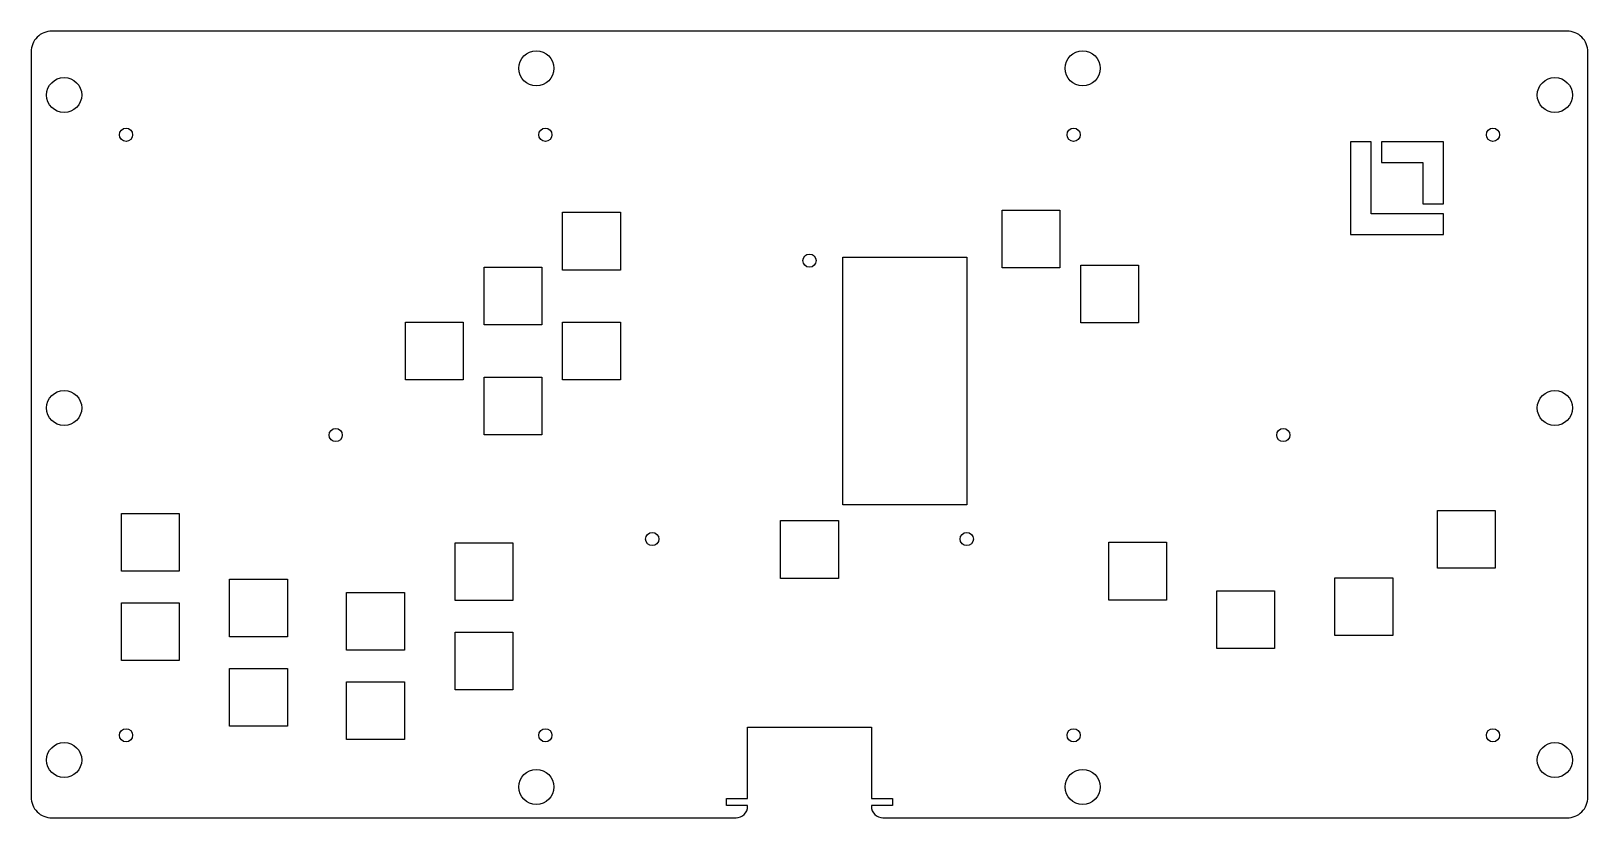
# Model space of a CAD drawing. Header units: millimetres. Extents: x -417 to -40, y 61 to 252.
import ezdxf

# ---------------------------------------------------------------- set-up
doc = ezdxf.new("R2010")
doc.units = ezdxf.units.MM
doc.layers.get('0').update_dxf_attribs({"linetype": 'CONTINUOUS'})

msp = doc.modelspace()

# ---------------------------------------------------------------- linework, layer by layer
msp.add_lwpolyline([(-412.2, 251.8, 0.414214), (-417.2, 246.8), (-417.2, 66.2, 0.414214), (-412.2, 61.2), (-246.4, 61.2, 0.414214), (-243.6, 64), (-243.6, 64.2), (-248.7, 64.2), (-248.7, 65.9), (-243.6, 65.9), (-243.6, 83.2), (-213.6, 83.2), (-213.6, 65.9), (-208.5, 65.9), (-208.5, 64.2), (-213.6, 64.2), (-213.6, 64, 0.414214), (-210.8, 61.2), (-45, 61.2, 0.414214), (-40, 66.2), (-40, 246.8, 0.414214), (-45, 251.8)], format="xyb", close=True)
for points in [[(-75, 207.5), (-92.5, 207.5), (-92.5, 225), (-97.5, 225), (-97.5, 202.5), (-75, 202.5)], [(-75, 210), (-75, 225), (-90, 225), (-90, 220), (-80, 220), (-80, 210)], [(-288.43, 207.93), (-274.43, 207.93), (-274.43, 193.93), (-288.43, 193.93)], [(-181.92, 208.44), (-167.92, 208.44), (-167.92, 194.44), (-181.92, 194.44)], [(-220.5, 197), (-190.5, 197), (-190.5, 137), (-220.5, 137)], [(-293.45, 180.61), (-307.45, 180.61), (-307.45, 194.61), (-293.45, 194.61)], [(-162.89, 181.12), (-162.89, 195.12), (-148.89, 195.12), (-148.89, 181.12)], [(-312.48, 167.29), (-326.48, 167.29), (-326.48, 181.29), (-312.48, 181.29)], [(-274.43, 167.29), (-288.43, 167.29), (-288.43, 181.29), (-274.43, 181.29)], [(-307.45, 153.97), (-307.45, 167.97), (-293.45, 167.97), (-293.45, 153.97)], [(-381.34, 134.96), (-381.34, 120.96), (-395.34, 120.96), (-395.34, 134.96)], [(-235.6, 119.21), (-235.6, 133.21), (-221.6, 133.21), (-221.6, 119.21)], [(-62.43, 135.67), (-62.43, 121.67), (-76.43, 121.67), (-76.43, 135.67)], [(-314.49, 113.82), (-314.49, 127.82), (-300.49, 127.82), (-300.49, 113.82)], [(-156.1, 113.97), (-156.1, 127.97), (-142.1, 127.97), (-142.1, 113.97)], [(-355.12, 119.05), (-355.12, 105.05), (-369.12, 105.05), (-369.12, 119.05)], [(-87.29, 105.39), (-101.29, 105.39), (-101.29, 119.39), (-87.29, 119.39)], [(-381.34, 113.32), (-381.34, 99.32), (-395.34, 99.32), (-395.34, 113.32)], [(-340.77, 101.83), (-340.77, 115.83), (-326.77, 115.83), (-326.77, 101.83)], [(-115.92, 102.2), (-129.92, 102.2), (-129.92, 116.2), (-115.92, 116.2)], [(-300.49, 106.18), (-300.49, 92.18), (-314.49, 92.18), (-314.49, 106.18)], [(-369.12, 83.41), (-369.12, 97.41), (-355.12, 97.41), (-355.12, 83.41)], [(-326.77, 80.19), (-340.77, 80.19), (-340.77, 94.19), (-326.77, 94.19)]]:
    msp.add_lwpolyline(points, close=True)
for centre, radius in [((-294.8, 242.8), 4.25), ((-162.4, 242.8), 4.25), ((-409.2, 236.3), 4.25), ((-48, 236.3), 4.25), ((-394.2, 226.7), 1.6), ((-292.6, 226.7), 1.6), ((-164.6, 226.7), 1.6), ((-63, 226.7), 1.6), ((-228.6, 196.2), 1.6), ((-409.2, 160.5), 4.25), ((-48, 160.5), 4.25), ((-343.4, 153.95), 1.6), ((-113.8, 153.95), 1.6), ((-266.7, 128.75), 1.6), ((-190.5, 128.75), 1.6), ((-409.2, 75.2), 4.25), ((-394.2, 81.2), 1.6), ((-292.6, 81.2), 1.6), ((-164.6, 81.2), 1.6), ((-63, 81.2), 1.6), ((-48, 75.2), 4.25), ((-294.8, 68.7), 4.25), ((-162.4, 68.7), 4.25)]:
    msp.add_circle(centre, radius)

doc.saveas('drawing.dxf')
